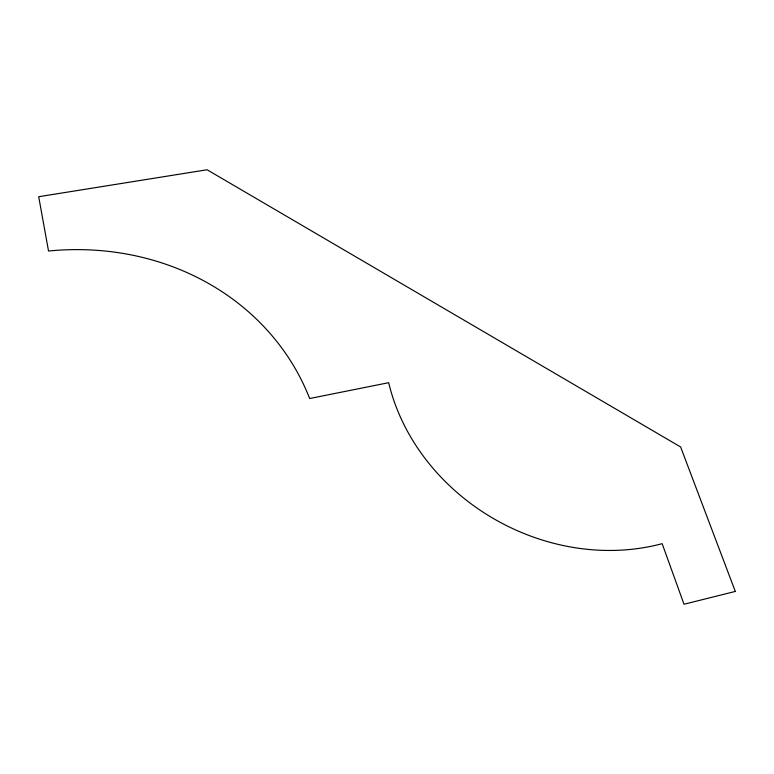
<?xml version="1.0" encoding="UTF-8"?>
<svg xmlns="http://www.w3.org/2000/svg" width="774" height="774" viewBox="0 0 774 774"><rect width="100%" height="100%" fill="white"/><g stroke="black" fill="none" stroke-linecap="round" stroke-linejoin="round"><path stroke-width="1.16" d="M735.3 591.433L684.013 604.242L662.157 543.677A207.538 179.723 28.5 0 1 388.674 382.685L309.668 398.523A268.268 242.61 -20.3 0 0 48.53 251.018L38.7 196.722L207.084 169.758L680.627 446.966L735.3 591.433"/></g></svg>
